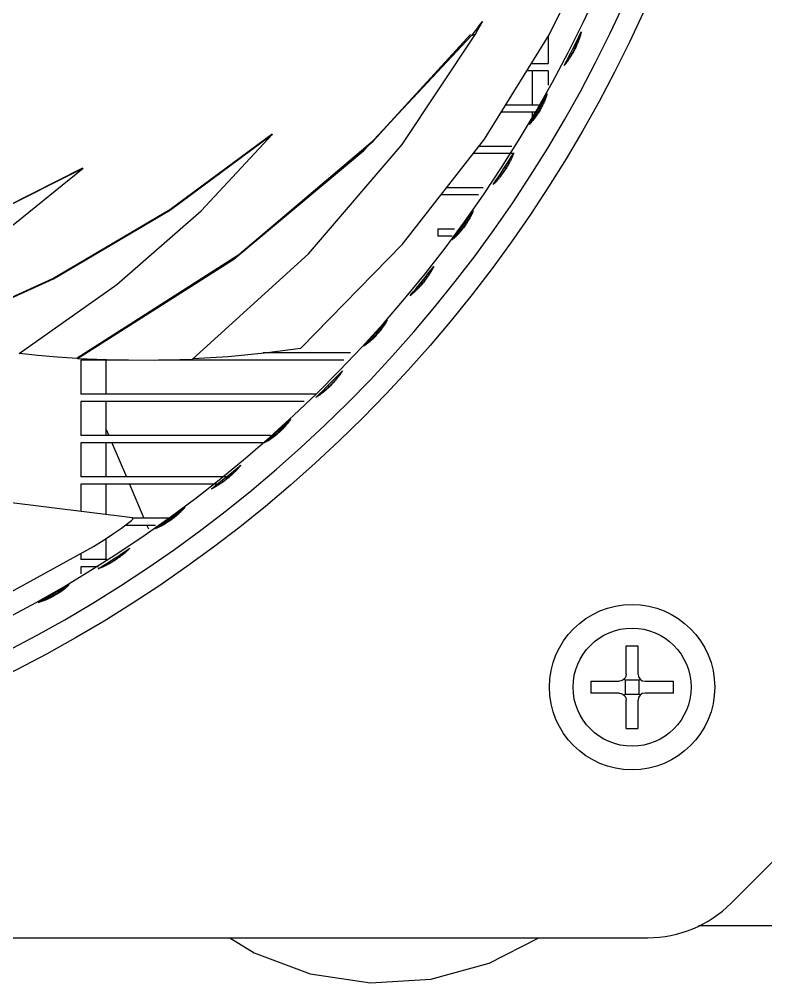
# Model space of a CAD drawing. Header units: millimetres. Extents: x 0 to 841, y 0 to 594.
# Drawn here: x 241.3 to 272.91, y 111.83 to 152.62 of the extents above; entities that cross this region are included whole.
import ezdxf

# ---------------------------------------------------------------- set-up
doc = ezdxf.new("R2010")
doc.units = ezdxf.units.MM
doc.header["$LTSCALE"] = 46.255
doc.layers.get('0').update_dxf_attribs({"linetype": 'CONTINUOUS'})
doc.layers.add('ASSEM_MEM', color=7, linetype='CONTINUOUS')

msp = doc.modelspace()

# ---------------------------------------------------------------- linework, layer by layer
at = {"color": 7, "linetype": 'CONTINUOUS'}
for p, q in [((263.697, 151.88), (263.697, 150.74)), ((262.988, 150.74), (263.697, 150.74)), ((263.697, 150.44), (262.801, 150.44)), ((263.023, 150.44), (263.023, 148.99)), ((263.697, 150.44), (263.697, 149.824)), ((261.899, 148.99), (263.293, 148.99)), ((263.148, 148.69), (261.713, 148.69)), ((263.023, 148.69), (263.023, 148.48)), ((262.237, 146.94), (260.529, 146.94)), ((260.763, 147.24), (262.162, 147.24)), ((259.399, 145.49), (260.948, 145.49)), ((260.74, 145.19), (259.165, 145.19)), ((259.022, 143.74), (259.734, 143.74)), ((259.022, 143.74), (259.022, 143.44)), ((259.631, 143.44), (259.022, 143.44)), ((255.323, 138.49), (251.632, 138.49)), ((245.928, 138.19), (243.897, 138.19)), ((243.897, 138.19), (243.897, 136.74)), ((244.961, 138.19), (244.961, 136.74)), ((255.036, 138.19), (247.197, 138.19)), ((253.862, 136.74), (243.897, 136.74)), ((253.365, 136.44), (243.897, 136.44)), ((243.897, 136.44), (243.897, 134.99)), ((244.961, 136.44), (244.961, 134.99)), ((244.961, 135.282), (245.085, 134.99)), ((251.93, 134.99), (243.897, 134.99)), ((251.672, 134.69), (243.897, 134.69)), ((243.897, 134.69), (243.897, 133.24)), ((244.961, 134.69), (244.961, 133.24)), ((245.213, 134.69), (245.831, 133.24)), ((250.109, 133.24), (243.897, 133.24)), ((249.769, 132.94), (243.897, 132.94)), ((243.897, 132.94), (243.897, 131.779)), ((244.961, 132.94), (244.961, 131.648)), ((245.959, 132.94), (246.577, 131.49)), ((247.721, 131.49), (246.095, 131.49)), ((247.065, 131.19), (245.777, 131.19)), ((246.705, 131.19), (246.767, 131.043)), ((244.961, 130.631), (244.961, 129.74)), ((243.897, 130.001), (243.897, 129.74)), ((245.009, 129.74), (243.897, 129.74)), ((244.645, 129.44), (243.897, 129.44)), ((243.897, 129.44), (243.897, 129.136)), ((274.697, 114.24), (270.068, 114.24))]:
    msp.add_line(p, q, dxfattribs=at)
msp.add_lwpolyline([(250.218, 113.73), (251.238, 113.095), (253.62, 112.209), (256.175, 111.826), (258.729, 111.98), (261.199, 112.657), (263.303, 113.73)], dxfattribs=at)
at = {"layer": 'ASSEM_MEM', "color": 7, "linetype": 'CONTINUOUS'}
for p, q in [((260.753, 152.314), (260.603, 152.124)), ((260.624, 151.993), (260.717, 152.164)), ((260.753, 152.314), (260.918, 152.526)), ((260.902, 152.505), (260.753, 152.314)), ((260.81, 152.334), (260.914, 152.528)), ((260.914, 152.528), (260.885, 152.483)), ((260.901, 152.506), (260.893, 152.493)), ((260.918, 152.526), (260.9, 152.507)), ((255.885, 147.058), (260.453, 151.934)), ((260.411, 151.973), (256.259, 147.44)), ((257.513, 147.318), (260.624, 151.993)), ((260.603, 152.124), (260.453, 151.934)), ((260.453, 151.934), (260.624, 151.993)), ((264.954, 151.676), (264.974, 151.725)), ((264.989, 151.72), (264.979, 151.695)), ((264.596, 150.978), (264.622, 151.021)), ((263.465, 149.043), (263.481, 149.075)), ((263.499, 149.113), (263.51, 149.135)), ((263.171, 148.536), (263.188, 148.562)), ((263.188, 148.562), (263.206, 148.589)), ((247.695, 144.553), (252.021, 147.75)), ((239.708, 144.155), (244.003, 146.312)), ((260.292, 144.103), (260.311, 144.133)), ((260.311, 144.133), (260.322, 144.15)), ((259.947, 143.628), (259.967, 143.653)), ((259.967, 143.653), (259.987, 143.678)), ((243.744, 138.272), (250.615, 142.658)), ((258.64, 141.808), (258.655, 141.83)), ((256.621, 139.521), (256.643, 139.549)), ((256.227, 139.085), (256.25, 139.107)), ((256.25, 139.107), (256.273, 139.131)), ((252.619, 135.484), (252.638, 135.506)), ((252.436, 135.294), (252.469, 135.327)), ((252.469, 135.327), (252.491, 135.348)), ((252.491, 135.348), (252.516, 135.374)), ((252.025, 134.934), (252.054, 134.957)), ((252.054, 134.957), (252.079, 134.976)), ((252.079, 134.976), (252.104, 134.997)), ((250.28, 133.338), (250.321, 133.375)), ((246.097, 131.506), (246.095, 131.507)), ((246.105, 131.459), (246.097, 131.506)), ((247.917, 131.606), (247.94, 131.625)), ((247.94, 131.625), (247.968, 131.647)), ((247.383, 131.231), (247.424, 131.256)), ((247.474, 131.287), (247.5, 131.304)), ((247.5, 131.304), (247.526, 131.321)), ((244.988, 129.519), (245.01, 129.531)), ((242.533, 128.116), (242.562, 128.13)), ((242.562, 128.13), (242.588, 128.144)), ((243.033, 128.403), (243.063, 128.423)), ((267.002, 126.09), (267.502, 126.09)), ((267.002, 124.889), (267.002, 126.09)), ((267.502, 126.09), (267.502, 124.889)), ((265.502, 124.59), (266.702, 124.59)), ((265.502, 124.59), (265.502, 124.09)), ((266.912, 124.68), (266.952, 124.64)), ((267.552, 124.64), (266.952, 124.64)), ((266.952, 124.64), (266.952, 124.04)), ((267.593, 124.68), (267.552, 124.64)), ((267.552, 124.04), (267.552, 124.64)), ((267.802, 124.59), (269.002, 124.59)), ((269.002, 124.09), (269.002, 124.59)), ((266.702, 124.09), (265.502, 124.09)), ((266.912, 123.999), (266.952, 124.04)), ((266.952, 124.04), (267.552, 124.04)), ((267.593, 123.999), (267.552, 124.04)), ((269.002, 124.09), (267.802, 124.09)), ((267.002, 122.59), (267.002, 123.79)), ((267.502, 123.79), (267.502, 122.59)), ((267.002, 122.59), (267.502, 122.59)), ((276.398, 120.144), (271.448, 115.194)), ((161.592, 113.73), (267.913, 113.73))]:
    msp.add_line(p, q, dxfattribs=at)
for points in [[(253.225, 138.696), (257.529, 143.091), (261.002, 147.547), (263.745, 151.956), (265.85, 156.228), (267.405, 160.273)], [(260.717, 152.164), (260.81, 152.334), (260.902, 152.505)], [(250.615, 142.658), (256.281, 147.461), (260.412, 151.972)], [(264.974, 151.725), (264.984, 151.749), (264.994, 151.774), (265.004, 151.8), (265.013, 151.826), (265.023, 151.852), (265.032, 151.879), (265.042, 151.906), (265.051, 151.934), (265.06, 151.962), (265.07, 151.991), (265.079, 152.021), (265.087, 152.052), (265.096, 152.084)], [(265.101, 152.082), (265.093, 152.05), (265.085, 152.019), (265.077, 151.989), (265.069, 151.959), (265.06, 151.931), (265.052, 151.903), (265.043, 151.875), (265.034, 151.848), (265.025, 151.821), (265.016, 151.795), (265.007, 151.77), (264.998, 151.744), (264.989, 151.72)], [(264.622, 151.021), (264.635, 151.042), (264.648, 151.064), (264.661, 151.086), (264.674, 151.109), (264.687, 151.132), (264.701, 151.157), (264.716, 151.183), (264.732, 151.212), (264.749, 151.244), (264.771, 151.285), (264.797, 151.336)], [(264.797, 151.336), (264.825, 151.391), (264.845, 151.432), (264.862, 151.467), (264.876, 151.497)], [(264.979, 151.695), (264.97, 151.67), (264.96, 151.646), (264.95, 151.621), (264.939, 151.596), (264.929, 151.571), (264.917, 151.545), (264.906, 151.519), (264.893, 151.49), (264.879, 151.46), (264.862, 151.425), (264.842, 151.382), (264.814, 151.328)], [(264.876, 151.497), (264.889, 151.526), (264.901, 151.552), (264.912, 151.578), (264.923, 151.603), (264.934, 151.627), (264.944, 151.651), (264.954, 151.676)], [(246.095, 131.507), (238.903, 132.397), (232.597, 134.03), (227.137, 136.285), (222.332, 139.124), (218.05, 142.563), (214.238, 146.633), (211.044, 151.104)], [(264.378, 150.667), (264.396, 150.691), (264.414, 150.714), (264.432, 150.737), (264.449, 150.76), (264.465, 150.782), (264.481, 150.805), (264.496, 150.827), (264.512, 150.849), (264.526, 150.871), (264.541, 150.893), (264.555, 150.914), (264.569, 150.936), (264.582, 150.957), (264.596, 150.978)], [(264.616, 150.981), (264.601, 150.959), (264.587, 150.937), (264.572, 150.915), (264.557, 150.893), (264.541, 150.871), (264.526, 150.849), (264.509, 150.827), (264.492, 150.804), (264.475, 150.782), (264.457, 150.759), (264.439, 150.736), (264.42, 150.713), (264.4, 150.689), (264.38, 150.666)], [(264.644, 151.025), (264.63, 151.003), (264.616, 150.981)], [(264.729, 151.169), (264.714, 151.143), (264.699, 151.117), (264.685, 151.093), (264.671, 151.07), (264.657, 151.047), (264.644, 151.025)], [(264.814, 151.328), (264.786, 151.274), (264.764, 151.232), (264.746, 151.199), (264.729, 151.169)], [(263.648, 149.464), (263.641, 149.438), (263.635, 149.413), (263.629, 149.387), (263.622, 149.363), (263.614, 149.338), (263.606, 149.314), (263.598, 149.29), (263.59, 149.267), (263.582, 149.243), (263.573, 149.221), (263.564, 149.198), (263.555, 149.175), (263.546, 149.153)], [(263.556, 149.239), (263.563, 149.254), (263.57, 149.27), (263.577, 149.288), (263.585, 149.307), (263.594, 149.328), (263.603, 149.351), (263.612, 149.376), (263.622, 149.404), (263.633, 149.433), (263.644, 149.466)], [(263.328, 148.79), (263.356, 148.838), (263.377, 148.877), (263.39, 148.901), (263.403, 148.924), (263.416, 148.949)], [(263.527, 149.109), (263.518, 149.087), (263.508, 149.065), (263.497, 149.043), (263.487, 149.021), (263.476, 148.998), (263.464, 148.975), (263.452, 148.951), (263.439, 148.925), (263.424, 148.897), (263.407, 148.865), (263.385, 148.826), (263.356, 148.774)], [(263.416, 148.949), (263.43, 148.974), (263.444, 149.001), (263.451, 149.016), (263.465, 149.043)], [(263.481, 149.075), (263.49, 149.094), (263.499, 149.113)], [(263.51, 149.135), (263.521, 149.159), (263.533, 149.186), (263.545, 149.212), (263.556, 149.239)], [(263.546, 149.153), (263.537, 149.131), (263.527, 149.109)], [(263.096, 148.426), (263.112, 148.448), (263.126, 148.469), (263.139, 148.488), (263.151, 148.505), (263.171, 148.536)], [(263.199, 148.525), (263.185, 148.505), (263.172, 148.486), (263.158, 148.467), (263.144, 148.448), (263.13, 148.429)], [(263.255, 148.608), (263.24, 148.586), (263.226, 148.565), (263.213, 148.545), (263.199, 148.525)], [(263.206, 148.589), (263.222, 148.614), (263.237, 148.638), (263.251, 148.661), (263.265, 148.683), (263.278, 148.706), (263.301, 148.743), (263.328, 148.79)], [(263.356, 148.774), (263.327, 148.726), (263.305, 148.688), (263.286, 148.658), (263.27, 148.632), (263.255, 148.608)], [(262.887, 148.164), (262.912, 148.192), (262.934, 148.217), (262.954, 148.24), (262.971, 148.262), (262.988, 148.282), (263.002, 148.301), (263.016, 148.318), (263.028, 148.334), (263.039, 148.348), (263.049, 148.362), (263.067, 148.386)], [(263.13, 148.429), (263.116, 148.411), (263.101, 148.392), (263.087, 148.373), (263.071, 148.354), (263.056, 148.335), (263.04, 148.316), (263.023, 148.296), (263.006, 148.277), (262.989, 148.257), (262.971, 148.238), (262.953, 148.218), (262.933, 148.198), (262.914, 148.179), (262.893, 148.158)], [(263.067, 148.386), (263.078, 148.401), (263.096, 148.426)], [(237.187, 139.133), (242.724, 141.64), (247.672, 144.558), (252.008, 147.761)], [(241.288, 138.469), (245.432, 141.386), (248.994, 144.502), (252.021, 147.75)], [(256.259, 147.44), (250.6, 142.647), (243.744, 138.272)], [(248.633, 138.233), (253.551, 142.685), (257.513, 147.318)], [(243.76, 138.258), (250.381, 142.462), (255.885, 147.058)], [(262.062, 146.589), (262.074, 146.612), (262.086, 146.636), (262.099, 146.66), (262.111, 146.684), (262.123, 146.708), (262.136, 146.734), (262.148, 146.759), (262.16, 146.785), (262.172, 146.812), (262.185, 146.839), (262.197, 146.867), (262.209, 146.896), (262.221, 146.926), (262.233, 146.957)], [(262.237, 146.955), (262.226, 146.923), (262.215, 146.893), (262.204, 146.864), (262.193, 146.836), (262.181, 146.808), (262.17, 146.781), (262.158, 146.755), (262.147, 146.729), (262.135, 146.703), (262.123, 146.678), (262.112, 146.654), (262.1, 146.63), (262.088, 146.606)], [(262.088, 146.606), (262.076, 146.582), (262.064, 146.559), (262.051, 146.535), (262.039, 146.512), (262.026, 146.488), (262.013, 146.464), (261.999, 146.44), (261.984, 146.415), (261.969, 146.388), (261.951, 146.359), (261.931, 146.326), (261.906, 146.286), (261.873, 146.234)], [(261.952, 146.396), (261.968, 146.423), (261.983, 146.448), (261.997, 146.472), (262.011, 146.496), (262.024, 146.519), (262.037, 146.542), (262.049, 146.566), (262.062, 146.589)], [(230.069, 141.22), (234.973, 142.424), (239.679, 144.16), (243.99, 146.323)], [(234.189, 139.85), (237.842, 141.803), (241.106, 143.973), (244.003, 146.312)], [(261.665, 145.969), (261.68, 145.989), (261.696, 146.01), (261.711, 146.031), (261.727, 146.053), (261.743, 146.076), (261.76, 146.1), (261.779, 146.127), (261.8, 146.158), (261.825, 146.196), (261.857, 146.244)], [(261.772, 146.086), (261.755, 146.061), (261.737, 146.037), (261.721, 146.015), (261.704, 145.993), (261.688, 145.972)], [(261.873, 146.234), (261.84, 146.184), (261.814, 146.145), (261.792, 146.113), (261.772, 146.086)], [(261.857, 146.244), (261.89, 146.295), (261.915, 146.335), (261.935, 146.368), (261.952, 146.396)], [(261.37, 145.622), (261.391, 145.644), (261.411, 145.665), (261.431, 145.686), (261.45, 145.707), (261.469, 145.728), (261.487, 145.749), (261.505, 145.769), (261.522, 145.79), (261.539, 145.81), (261.556, 145.83), (261.572, 145.85), (261.588, 145.87)], [(261.623, 145.89), (261.607, 145.87), (261.59, 145.849), (261.572, 145.829), (261.555, 145.809), (261.536, 145.788), (261.518, 145.768), (261.499, 145.747), (261.479, 145.727), (261.459, 145.706), (261.438, 145.685), (261.417, 145.664), (261.395, 145.643), (261.372, 145.621)], [(261.588, 145.87), (261.604, 145.89), (261.619, 145.909), (261.635, 145.929), (261.65, 145.949), (261.665, 145.969)], [(261.688, 145.972), (261.672, 145.951), (261.656, 145.931), (261.64, 145.91), (261.623, 145.89)], [(237.203, 139.12), (242.751, 141.634), (247.695, 144.553)], [(260.518, 144.503), (260.509, 144.477), (260.501, 144.453), (260.491, 144.428), (260.482, 144.404), (260.472, 144.381), (260.462, 144.358), (260.451, 144.335), (260.441, 144.312), (260.43, 144.29), (260.419, 144.268), (260.408, 144.246), (260.396, 144.225)], [(260.404, 144.288), (260.412, 144.302), (260.42, 144.317), (260.43, 144.334), (260.44, 144.353), (260.45, 144.373), (260.462, 144.395), (260.474, 144.419), (260.487, 144.445), (260.5, 144.473), (260.515, 144.504)], [(260.13, 143.866), (260.163, 143.911), (260.188, 143.947), (260.203, 143.969), (260.218, 143.991), (260.234, 144.014)], [(260.35, 144.141), (260.337, 144.12), (260.325, 144.1), (260.312, 144.078), (260.299, 144.057), (260.285, 144.035), (260.27, 144.012), (260.254, 143.988), (260.236, 143.961), (260.216, 143.931), (260.19, 143.895), (260.156, 143.847)], [(260.234, 144.014), (260.25, 144.038), (260.267, 144.063), (260.276, 144.077), (260.292, 144.103)], [(260.322, 144.15), (260.334, 144.169), (260.346, 144.19), (260.36, 144.212)], [(260.396, 144.225), (260.385, 144.204), (260.373, 144.183), (260.362, 144.162), (260.35, 144.141)], [(260.36, 144.212), (260.375, 144.238), (260.389, 144.262), (260.404, 144.288)], [(259.827, 143.49), (259.84, 143.504), (259.86, 143.527), (259.878, 143.548), (259.895, 143.567), (259.91, 143.584), (259.923, 143.6), (259.947, 143.628)], [(259.989, 143.632), (259.973, 143.614), (259.957, 143.596), (259.942, 143.578), (259.926, 143.561), (259.911, 143.544), (259.895, 143.526), (259.878, 143.509)], [(259.987, 143.678), (260.005, 143.701), (260.023, 143.723), (260.039, 143.744), (260.055, 143.765), (260.071, 143.786), (260.098, 143.821), (260.13, 143.866)], [(260.037, 143.692), (260.021, 143.671), (260.004, 143.651), (259.989, 143.632)], [(260.156, 143.847), (260.122, 143.801), (260.096, 143.766), (260.074, 143.738), (260.055, 143.714), (260.037, 143.692)], [(259.626, 143.289), (259.653, 143.314), (259.678, 143.336), (259.7, 143.358), (259.72, 143.377), (259.738, 143.395), (259.754, 143.412), (259.769, 143.428), (259.783, 143.442), (259.795, 143.455), (259.807, 143.468), (259.827, 143.49)], [(259.878, 143.509), (259.862, 143.492), (259.845, 143.475), (259.828, 143.458), (259.811, 143.44), (259.793, 143.423), (259.775, 143.406), (259.756, 143.388), (259.737, 143.371), (259.717, 143.353), (259.696, 143.336), (259.675, 143.318), (259.654, 143.301), (259.631, 143.283)], [(258.655, 141.83), (258.67, 141.853), (258.685, 141.875), (258.699, 141.898), (258.714, 141.921), (258.729, 141.945), (258.744, 141.969), (258.759, 141.994), (258.774, 142.019), (258.789, 142.045), (258.804, 142.072), (258.819, 142.099), (258.834, 142.127), (258.849, 142.157)], [(258.853, 142.154), (258.839, 142.124), (258.825, 142.095), (258.811, 142.068), (258.796, 142.041), (258.782, 142.014), (258.768, 141.988), (258.754, 141.963), (258.739, 141.939), (258.725, 141.915), (258.711, 141.891), (258.697, 141.868), (258.682, 141.845)], [(258.401, 141.487), (258.439, 141.535), (258.468, 141.571), (258.491, 141.602), (258.512, 141.629), (258.53, 141.653)], [(258.654, 141.8), (258.639, 141.778), (258.625, 141.756), (258.61, 141.734), (258.594, 141.712), (258.579, 141.69), (258.562, 141.667), (258.545, 141.643), (258.527, 141.618), (258.506, 141.591), (258.483, 141.56), (258.454, 141.523), (258.416, 141.475)], [(258.53, 141.653), (258.547, 141.677), (258.564, 141.699), (258.58, 141.722), (258.595, 141.743), (258.611, 141.765), (258.626, 141.787), (258.64, 141.808)], [(258.682, 141.845), (258.668, 141.822), (258.654, 141.8)], [(258.076, 141.125), (258.094, 141.143), (258.112, 141.161), (258.13, 141.179), (258.147, 141.197), (258.164, 141.215), (258.181, 141.234), (258.198, 141.252), (258.216, 141.271)], [(258.204, 141.234), (258.186, 141.215), (258.168, 141.196), (258.15, 141.178), (258.131, 141.159), (258.112, 141.141), (258.093, 141.122)], [(258.279, 141.315), (258.26, 141.294), (258.241, 141.273), (258.223, 141.253), (258.204, 141.234)], [(258.216, 141.271), (258.233, 141.291), (258.251, 141.311), (258.27, 141.332), (258.29, 141.354), (258.311, 141.379), (258.335, 141.407), (258.364, 141.442), (258.401, 141.487)], [(258.416, 141.475), (258.377, 141.428), (258.347, 141.393), (258.322, 141.364), (258.3, 141.338), (258.279, 141.315)], [(257.852, 140.92), (257.875, 140.939), (257.897, 140.958), (257.919, 140.977), (257.94, 140.996), (257.961, 141.015), (257.981, 141.033), (258.001, 141.052), (258.02, 141.07), (258.039, 141.089), (258.058, 141.107), (258.076, 141.125)], [(258.093, 141.122), (258.074, 141.104), (258.054, 141.086), (258.034, 141.067), (258.013, 141.049), (257.992, 141.03), (257.971, 141.012), (257.948, 140.993), (257.926, 140.975), (257.902, 140.956), (257.878, 140.937), (257.853, 140.918)], [(256.667, 139.534), (256.653, 139.515), (256.638, 139.495), (256.622, 139.475), (256.606, 139.455), (256.589, 139.433), (256.571, 139.411), (256.55, 139.386), (256.527, 139.359), (256.498, 139.325), (256.459, 139.281)], [(256.572, 139.461), (256.592, 139.485), (256.602, 139.497), (256.621, 139.521)], [(256.643, 139.549), (256.656, 139.565), (256.669, 139.583), (256.684, 139.602), (256.7, 139.623), (256.718, 139.647)], [(256.751, 139.652), (256.737, 139.632), (256.723, 139.612), (256.71, 139.592), (256.696, 139.573), (256.682, 139.553), (256.667, 139.534)], [(256.718, 139.647), (256.734, 139.67), (256.751, 139.693)], [(256.751, 139.693), (256.761, 139.707), (256.771, 139.721), (256.782, 139.737), (256.794, 139.755), (256.806, 139.774), (256.82, 139.794), (256.835, 139.817), (256.85, 139.841), (256.866, 139.868), (256.884, 139.897)], [(256.887, 139.895), (256.876, 139.871), (256.865, 139.847), (256.853, 139.824), (256.841, 139.801), (256.828, 139.779), (256.816, 139.757), (256.803, 139.735), (256.79, 139.714), (256.777, 139.693), (256.764, 139.672), (256.751, 139.652)], [(256.321, 139.135), (256.301, 139.116), (256.283, 139.098), (256.264, 139.08), (256.246, 139.063), (256.228, 139.046)], [(256.273, 139.131), (256.293, 139.152), (256.313, 139.172), (256.332, 139.191), (256.35, 139.21), (256.368, 139.229), (256.398, 139.262), (256.435, 139.302)], [(256.459, 139.281), (256.419, 139.237), (256.388, 139.205), (256.363, 139.179), (256.341, 139.156), (256.321, 139.135)], [(256.435, 139.302), (256.472, 139.344), (256.501, 139.377), (256.518, 139.397), (256.536, 139.418), (256.554, 139.439), (256.572, 139.461)], [(248.651, 138.249), (250.138, 138.344), (251.676, 138.494), (253.225, 138.696)], [(255.871, 138.781), (255.902, 138.803), (255.928, 138.822), (255.953, 138.841), (255.975, 138.859), (255.995, 138.875), (256.013, 138.89), (256.029, 138.904), (256.045, 138.917), (256.058, 138.929), (256.071, 138.94), (256.093, 138.96)], [(256.118, 138.949), (256.099, 138.933), (256.079, 138.917), (256.059, 138.901), (256.038, 138.886), (256.017, 138.87), (255.995, 138.854), (255.973, 138.838), (255.95, 138.822), (255.926, 138.806), (255.902, 138.79), (255.877, 138.773)], [(256.093, 138.96), (256.108, 138.973), (256.131, 138.994), (256.151, 139.012), (256.169, 139.03), (256.186, 139.045), (256.201, 139.06), (256.227, 139.085)], [(256.228, 139.046), (256.21, 139.03), (256.192, 139.014), (256.174, 138.997), (256.156, 138.981), (256.137, 138.965), (256.118, 138.949)], [(241.303, 138.48), (242.082, 138.399), (242.906, 138.328), (243.744, 138.272)], [(243.76, 138.258), (245.397, 138.192), (247.023, 138.184), (248.633, 138.233)], [(254.8, 137.465), (254.784, 137.444), (254.767, 137.423), (254.75, 137.402), (254.734, 137.382)], [(254.772, 137.453), (254.789, 137.473), (254.806, 137.495), (254.823, 137.516), (254.84, 137.538), (254.858, 137.56), (254.875, 137.583), (254.892, 137.607), (254.91, 137.631), (254.928, 137.656), (254.945, 137.681), (254.963, 137.708), (254.982, 137.736)], [(254.985, 137.732), (254.968, 137.704), (254.951, 137.677), (254.934, 137.651), (254.917, 137.626), (254.9, 137.601), (254.883, 137.577), (254.867, 137.554), (254.85, 137.531), (254.833, 137.508), (254.817, 137.486), (254.8, 137.465)], [(254.221, 136.888), (254.241, 136.905), (254.26, 136.922), (254.279, 136.939), (254.299, 136.958), (254.32, 136.977), (254.342, 136.997), (254.366, 137.019), (254.393, 137.045), (254.425, 137.077), (254.467, 137.118)], [(254.48, 137.104), (254.437, 137.062), (254.403, 137.029), (254.375, 137.003), (254.351, 136.98), (254.328, 136.959), (254.306, 136.94)], [(254.467, 137.118), (254.51, 137.161), (254.542, 137.194), (254.568, 137.222), (254.591, 137.247), (254.612, 137.269)], [(254.734, 137.382), (254.717, 137.362), (254.7, 137.341), (254.682, 137.321), (254.664, 137.3), (254.646, 137.279), (254.626, 137.258), (254.605, 137.235), (254.582, 137.21), (254.556, 137.182), (254.523, 137.148), (254.48, 137.104)], [(254.612, 137.269), (254.632, 137.291), (254.651, 137.312), (254.669, 137.332), (254.687, 137.352), (254.704, 137.372)], [(254.704, 137.372), (254.721, 137.392), (254.738, 137.412), (254.755, 137.432), (254.772, 137.453)], [(253.861, 136.611), (253.886, 136.628), (253.91, 136.644), (253.934, 136.661), (253.957, 136.677), (253.979, 136.694), (254.002, 136.71), (254.023, 136.726), (254.044, 136.743), (254.065, 136.759), (254.086, 136.775), (254.106, 136.791), (254.126, 136.807)], [(254.101, 136.771), (254.08, 136.755), (254.058, 136.738), (254.035, 136.722), (254.012, 136.706), (253.989, 136.69), (253.965, 136.674), (253.94, 136.658), (253.915, 136.641), (253.889, 136.625), (253.862, 136.609)], [(254.225, 136.869), (254.204, 136.852), (254.184, 136.836), (254.164, 136.82), (254.143, 136.803), (254.123, 136.787), (254.101, 136.771)], [(254.126, 136.807), (254.145, 136.823), (254.164, 136.84), (254.183, 136.856), (254.202, 136.872), (254.221, 136.888)], [(254.306, 136.94), (254.285, 136.921), (254.265, 136.903), (254.245, 136.886), (254.225, 136.869)], [(252.516, 135.374), (252.53, 135.389), (252.545, 135.405), (252.562, 135.422), (252.58, 135.442), (252.6, 135.464), (252.619, 135.484)], [(252.648, 135.484), (252.633, 135.465), (252.618, 135.446), (252.602, 135.428), (252.586, 135.41), (252.57, 135.392), (252.554, 135.374), (252.538, 135.356), (252.521, 135.338)], [(252.638, 135.506), (252.649, 135.518), (252.661, 135.532), (252.673, 135.546), (252.687, 135.562), (252.701, 135.58), (252.717, 135.599), (252.734, 135.62), (252.752, 135.643), (252.771, 135.668), (252.791, 135.695)], [(252.795, 135.693), (252.781, 135.67), (252.767, 135.647), (252.753, 135.625), (252.738, 135.604), (252.724, 135.583), (252.709, 135.562), (252.694, 135.542), (252.679, 135.522), (252.664, 135.503), (252.648, 135.484)], [(252.104, 134.997), (252.127, 135.015), (252.148, 135.033), (252.169, 135.051), (252.189, 135.068), (252.209, 135.085), (252.242, 135.114), (252.283, 135.15)], [(252.304, 135.126), (252.262, 135.089), (252.229, 135.06), (252.202, 135.037), (252.178, 135.018), (252.156, 135), (252.136, 134.983), (252.116, 134.967)], [(252.283, 135.15), (252.324, 135.187), (252.356, 135.217), (252.375, 135.236), (252.395, 135.254), (252.415, 135.274), (252.436, 135.294)], [(252.521, 135.338), (252.504, 135.32), (252.487, 135.302), (252.469, 135.283), (252.45, 135.264), (252.429, 135.244), (252.406, 135.222), (252.38, 135.197), (252.348, 135.166), (252.304, 135.126)], [(251.668, 134.69), (251.701, 134.709), (251.729, 134.726), (251.755, 134.742), (251.779, 134.757), (251.801, 134.771), (251.82, 134.785), (251.838, 134.797), (251.855, 134.808), (251.87, 134.819), (251.884, 134.828), (251.908, 134.846)], [(251.923, 134.827), (251.903, 134.814), (251.882, 134.801), (251.861, 134.787), (251.84, 134.774), (251.817, 134.761), (251.795, 134.748), (251.772, 134.735), (251.748, 134.722), (251.724, 134.709), (251.699, 134.696), (251.672, 134.683)], [(251.908, 134.846), (251.924, 134.857), (251.949, 134.876)], [(252.021, 134.895), (252.002, 134.881), (251.982, 134.868), (251.963, 134.854), (251.943, 134.841), (251.923, 134.827)], [(251.949, 134.876), (251.971, 134.892), (251.991, 134.907), (252.009, 134.921), (252.025, 134.934)], [(252.116, 134.967), (252.096, 134.952), (252.077, 134.937), (252.058, 134.923), (252.04, 134.909), (252.021, 134.895)], [(250.321, 133.375), (250.34, 133.393), (250.36, 133.411), (250.379, 133.429), (250.398, 133.448), (250.417, 133.466), (250.436, 133.485), (250.455, 133.504), (250.474, 133.523)], [(250.447, 133.475), (250.428, 133.455), (250.409, 133.437), (250.39, 133.418), (250.371, 133.4), (250.352, 133.381)], [(250.678, 133.741), (250.657, 133.715), (250.638, 133.69), (250.618, 133.666), (250.599, 133.642), (250.579, 133.619), (250.56, 133.597), (250.541, 133.575), (250.522, 133.554), (250.503, 133.534), (250.484, 133.514), (250.465, 133.494), (250.447, 133.475)], [(250.474, 133.523), (250.493, 133.542), (250.513, 133.563), (250.532, 133.583), (250.552, 133.604), (250.572, 133.626), (250.592, 133.648), (250.612, 133.671), (250.633, 133.695), (250.653, 133.719), (250.675, 133.745)], [(249.919, 133.023), (249.896, 133.007), (249.874, 132.991), (249.852, 132.976), (249.83, 132.961), (249.808, 132.947), (249.787, 132.933)], [(249.809, 132.967), (249.829, 132.981), (249.85, 132.995), (249.871, 133.01), (249.892, 133.026), (249.914, 133.042), (249.936, 133.058), (249.96, 133.076), (249.986, 133.096), (250.016, 133.119), (250.052, 133.147), (250.097, 133.183)], [(250.109, 133.169), (250.062, 133.131), (250.025, 133.102), (249.994, 133.079), (249.967, 133.058), (249.942, 133.04), (249.919, 133.023)], [(250.097, 133.183), (250.144, 133.222), (250.18, 133.252), (250.209, 133.276), (250.235, 133.298), (250.258, 133.319), (250.28, 133.338)], [(250.352, 133.381), (250.333, 133.363), (250.313, 133.344), (250.292, 133.325), (250.27, 133.306), (250.247, 133.285), (250.221, 133.263), (250.192, 133.238), (250.156, 133.207), (250.109, 133.169)], [(249.442, 132.743), (249.468, 132.757), (249.494, 132.771), (249.519, 132.785), (249.544, 132.799), (249.568, 132.813), (249.592, 132.827), (249.615, 132.841), (249.638, 132.855), (249.66, 132.869), (249.682, 132.882), (249.704, 132.896), (249.725, 132.91), (249.746, 132.924)], [(249.743, 132.904), (249.72, 132.89), (249.697, 132.877), (249.674, 132.863), (249.651, 132.849), (249.627, 132.835), (249.602, 132.821), (249.577, 132.808), (249.552, 132.794), (249.525, 132.781), (249.499, 132.767), (249.471, 132.754), (249.443, 132.741)], [(249.787, 132.933), (249.765, 132.918), (249.743, 132.904)], [(249.746, 132.924), (249.767, 132.938), (249.788, 132.952), (249.809, 132.967)], [(247.968, 131.647), (247.983, 131.66), (248, 131.674), (248.018, 131.69), (248.038, 131.707), (248.06, 131.727), (248.085, 131.749), (248.099, 131.762)], [(248.304, 131.955), (248.267, 131.909), (248.249, 131.888), (248.231, 131.867), (248.213, 131.846), (248.195, 131.827), (248.177, 131.807), (248.159, 131.788), (248.141, 131.77), (248.123, 131.752), (248.105, 131.734), (248.087, 131.717), (248.069, 131.7)], [(248.099, 131.762), (248.111, 131.772), (248.123, 131.784), (248.137, 131.797), (248.152, 131.811), (248.168, 131.826), (248.185, 131.843), (248.204, 131.862), (248.225, 131.882), (248.247, 131.905), (248.271, 131.931), (248.297, 131.961)], [(244.436, 130.3), (244.887, 130.582), (245.283, 130.843), (245.619, 131.075), (245.883, 131.267), (246.052, 131.401), (246.105, 131.459)], [(247.526, 131.321), (247.551, 131.337), (247.574, 131.353), (247.597, 131.369), (247.619, 131.384), (247.641, 131.399), (247.676, 131.424), (247.721, 131.456)], [(247.739, 131.43), (247.693, 131.397), (247.658, 131.372), (247.629, 131.352), (247.603, 131.335), (247.58, 131.32), (247.557, 131.305)], [(247.721, 131.456), (247.767, 131.489), (247.802, 131.516), (247.824, 131.533), (247.846, 131.55), (247.869, 131.568), (247.892, 131.586), (247.917, 131.606)], [(247.959, 131.602), (247.94, 131.586), (247.92, 131.569), (247.899, 131.552), (247.876, 131.534), (247.851, 131.514), (247.822, 131.492), (247.787, 131.465), (247.739, 131.43)], [(248.069, 131.7), (248.051, 131.684), (248.033, 131.667), (248.015, 131.651), (247.997, 131.635), (247.978, 131.619), (247.959, 131.602)], [(247.062, 131.063), (247.096, 131.078), (247.126, 131.092), (247.154, 131.105), (247.179, 131.118), (247.202, 131.13), (247.223, 131.141), (247.242, 131.151), (247.26, 131.161), (247.276, 131.169), (247.291, 131.178), (247.317, 131.192)], [(247.372, 131.195), (247.351, 131.184), (247.33, 131.172), (247.308, 131.161), (247.286, 131.15), (247.264, 131.139), (247.241, 131.128), (247.217, 131.117), (247.193, 131.107), (247.169, 131.096), (247.144, 131.085), (247.118, 131.075), (247.092, 131.065), (247.065, 131.055)], [(247.317, 131.192), (247.332, 131.201), (247.359, 131.217), (247.383, 131.231)], [(247.413, 131.218), (247.393, 131.207), (247.372, 131.195)], [(247.557, 131.305), (247.536, 131.292), (247.515, 131.278), (247.495, 131.266), (247.474, 131.254), (247.454, 131.242), (247.434, 131.23), (247.413, 131.218)], [(247.424, 131.256), (247.442, 131.268), (247.474, 131.287)], [(219.705, 122.886), (225.826, 123.486), (231.351, 124.667), (236.287, 126.282), (240.645, 128.201), (244.436, 130.3)], [(245.978, 130.223), (245.932, 130.176), (245.91, 130.154), (245.888, 130.132), (245.867, 130.112), (245.845, 130.092), (245.824, 130.072), (245.803, 130.053), (245.782, 130.035), (245.761, 130.017), (245.741, 129.999), (245.72, 129.982), (245.7, 129.965)], [(245.709, 129.992), (245.73, 130.009), (245.751, 130.026), (245.773, 130.044), (245.794, 130.062), (245.816, 130.08), (245.838, 130.099), (245.86, 130.119), (245.882, 130.139), (245.904, 130.159), (245.927, 130.181), (245.95, 130.203), (245.973, 130.226)], [(245.01, 129.531), (245.032, 129.543), (245.054, 129.555), (245.076, 129.567), (245.099, 129.58), (245.121, 129.593), (245.145, 129.606), (245.169, 129.621), (245.194, 129.636), (245.222, 129.653), (245.254, 129.672), (245.292, 129.696), (245.34, 129.727)], [(245.34, 129.727), (245.391, 129.761), (245.43, 129.787), (245.462, 129.809), (245.49, 129.828), (245.515, 129.846)], [(245.617, 129.899), (245.595, 129.883), (245.574, 129.866), (245.551, 129.85), (245.527, 129.832), (245.502, 129.814), (245.474, 129.795), (245.443, 129.773), (245.404, 129.746), (245.353, 129.713)], [(245.515, 129.846), (245.539, 129.863), (245.561, 129.879), (245.583, 129.895), (245.605, 129.911), (245.626, 129.927)], [(245.7, 129.965), (245.679, 129.948), (245.658, 129.932), (245.638, 129.915), (245.617, 129.899)], [(245.626, 129.927), (245.647, 129.943), (245.668, 129.959), (245.689, 129.976), (245.709, 129.992)], [(244.642, 129.358), (244.671, 129.369), (244.699, 129.38), (244.725, 129.392), (244.751, 129.403), (244.777, 129.415), (244.802, 129.426), (244.827, 129.438), (244.851, 129.449), (244.875, 129.461), (244.898, 129.472), (244.921, 129.484), (244.944, 129.496), (244.966, 129.507), (244.988, 129.519)], [(244.996, 129.506), (244.974, 129.495), (244.951, 129.483), (244.928, 129.472), (244.904, 129.461), (244.881, 129.45), (244.856, 129.439), (244.832, 129.429), (244.807, 129.418), (244.781, 129.407), (244.755, 129.397), (244.728, 129.386), (244.701, 129.376), (244.673, 129.366), (244.645, 129.357)], [(245.179, 129.606), (245.154, 129.591), (245.131, 129.578), (245.108, 129.565), (245.086, 129.553), (245.063, 129.541), (245.041, 129.529), (245.019, 129.517), (244.996, 129.506)], [(245.353, 129.713), (245.304, 129.681), (245.265, 129.657), (245.233, 129.638), (245.205, 129.621), (245.179, 129.606)], [(243.063, 128.423), (243.079, 128.434), (243.097, 128.446), (243.117, 128.46), (243.139, 128.475), (243.162, 128.492)], [(243.41, 128.682), (243.373, 128.643), (243.355, 128.625), (243.336, 128.607), (243.318, 128.59), (243.299, 128.572), (243.28, 128.556), (243.261, 128.54), (243.243, 128.524), (243.224, 128.508), (243.205, 128.493), (243.186, 128.478), (243.167, 128.463), (243.148, 128.449)], [(243.162, 128.492), (243.189, 128.511), (243.202, 128.521), (243.215, 128.53), (243.228, 128.54), (243.242, 128.55), (243.258, 128.562), (243.274, 128.575), (243.293, 128.589), (243.312, 128.605), (243.333, 128.622), (243.356, 128.641), (243.38, 128.662), (243.407, 128.686)], [(242.619, 128.125), (242.596, 128.114), (242.574, 128.103), (242.552, 128.093), (242.531, 128.083), (242.51, 128.073), (242.488, 128.063), (242.467, 128.054), (242.445, 128.044)], [(242.46, 128.08), (242.481, 128.09), (242.5, 128.1), (242.533, 128.116)], [(242.588, 128.144), (242.615, 128.158), (242.64, 128.171), (242.665, 128.184), (242.688, 128.197), (242.711, 128.21), (242.749, 128.231), (242.797, 128.258)], [(242.813, 128.23), (242.764, 128.202), (242.726, 128.181), (242.695, 128.165), (242.668, 128.15), (242.642, 128.137), (242.619, 128.125)], [(242.797, 128.258), (242.846, 128.287), (242.885, 128.31), (242.908, 128.324), (242.932, 128.339), (242.957, 128.355), (242.983, 128.371)], [(243.049, 128.379), (243.028, 128.364), (243.007, 128.35), (242.984, 128.335), (242.959, 128.319), (242.933, 128.302), (242.902, 128.283), (242.864, 128.26), (242.813, 128.23)], [(242.983, 128.371), (243.008, 128.387), (243.033, 128.403)], [(243.148, 128.449), (243.128, 128.435), (243.109, 128.421), (243.089, 128.407), (243.07, 128.393), (243.049, 128.379)], [(242.1, 127.936), (242.135, 127.947), (242.167, 127.958), (242.196, 127.968), (242.223, 127.978), (242.247, 127.988), (242.269, 127.996), (242.289, 128.005), (242.308, 128.012), (242.325, 128.02), (242.34, 128.026), (242.354, 128.032), (242.382, 128.045)], [(242.445, 128.044), (242.423, 128.035), (242.401, 128.026), (242.379, 128.017), (242.356, 128.008), (242.333, 127.999), (242.309, 127.991), (242.285, 127.982), (242.261, 127.974), (242.236, 127.966), (242.21, 127.958), (242.184, 127.95), (242.158, 127.942), (242.13, 127.935), (242.102, 127.928)], [(242.382, 128.045), (242.411, 128.058), (242.437, 128.069), (242.46, 128.08)], [(267.002, 124.889), (266.988, 124.796), (266.945, 124.713), (266.879, 124.647), (266.795, 124.604), (266.702, 124.59)], [(266.702, 124.09), (266.795, 124.075), (266.879, 124.032), (266.945, 123.966), (266.988, 123.883), (267.002, 123.79)]]:
    msp.add_lwpolyline(points, dxfattribs=at)
for centre, radius in [((214.752, 176.84), 58.115), ((267.252, 124.34), 3.5), ((267.252, 124.34), 2.5)]:
    msp.add_circle(centre, radius, dxfattribs=at)
for centre, radius, start, end in [((214.745, 176.839), 57.223, 180, 360), ((214.747, 176.839), 56, 248.6333, 338.633), ((214.746, 176.839), 56.112, 332.1958, 333.8189), ((214.747, 176.839), 56.042, 329.2175, 330.7596), ((214.746, 176.839), 56.112, 326.1958, 327.8189), ((214.747, 176.839), 56.042, 323.2175, 324.7596), ((214.746, 176.839), 56.112, 320.1958, 321.8189), ((214.747, 176.839), 56.042, 317.2156, 318.7596), ((214.746, 176.839), 56.112, 314.1958, 315.8173), ((214.747, 176.839), 56.042, 311.2158, 312.7596), ((214.746, 176.839), 56.112, 308.1958, 309.8189), ((214.747, 176.839), 56.042, 305.216, 306.7824), ((214.746, 176.839), 56.112, 302.1958, 303.8189), ((214.747, 176.839), 56.042, 299.2161, 300.7596), ((267.913, 118.73), 5, 270, 315)]:
    msp.add_arc(centre, radius, start, end, dxfattribs=at)
for centre, major_axis, start_param, end_param in [((267.802, 124.89), (0.212, 0.212), -3.926684, -2.356501), ((267.802, 123.789), (0.212, -0.212), 2.356501, 3.926684)]:
    msp.add_ellipse(centre, major_axis=major_axis, ratio=0.999376, start_param=start_param, end_param=end_param, dxfattribs=at)

doc.saveas('drawing.dxf')
